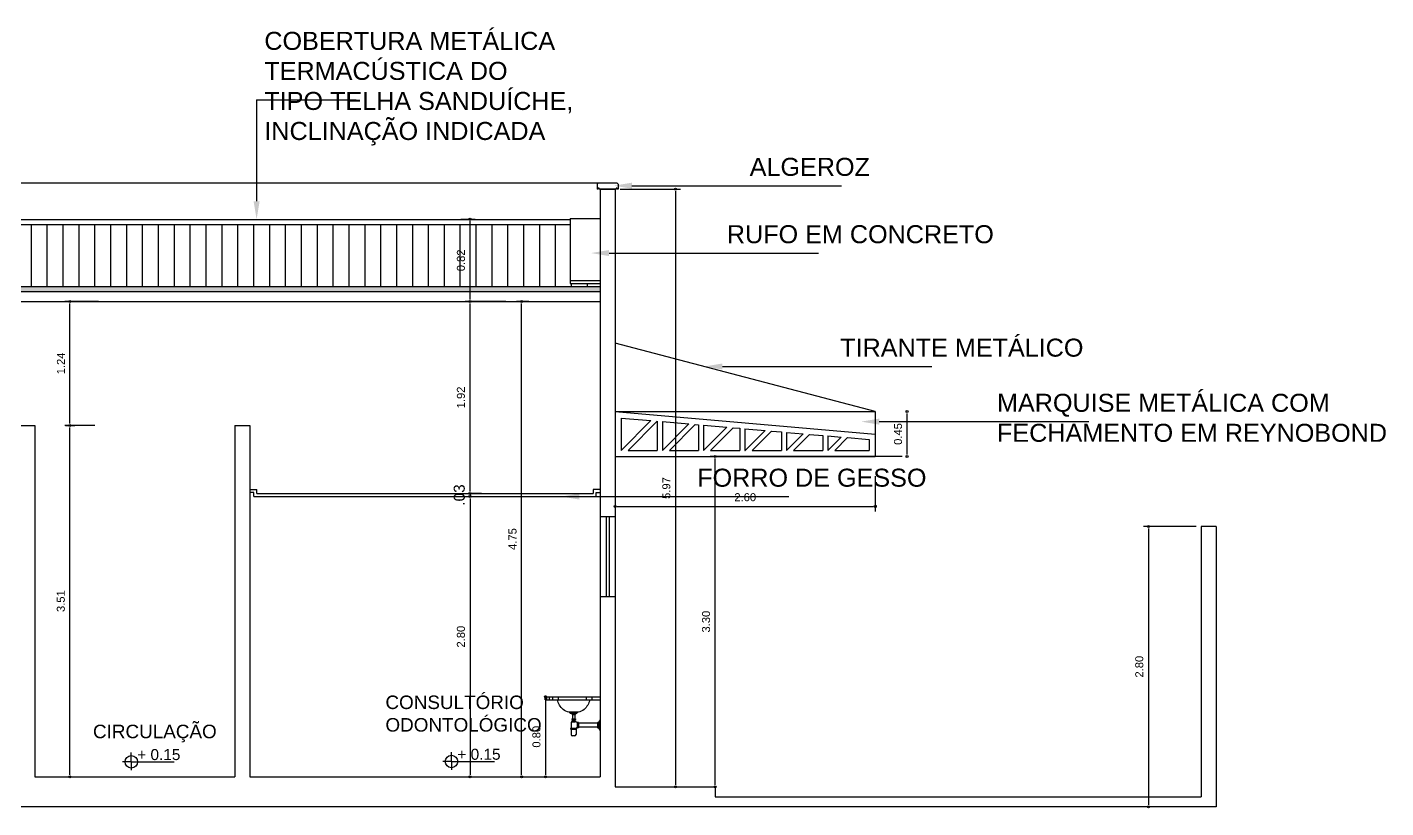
# Model space of a CAD drawing. Header units: millimetres. Extents: x 2125 to 3408, y 1171 to 1686.
# Drawn here: x 2621.39 to 2634.96, y 1507.86 to 1515.66 of the extents above; entities that cross this region are included whole.
import ezdxf

# ---------------------------------------------------------------- set-up
doc = ezdxf.new("R2010")
doc.units = ezdxf.units.MM
doc.linetypes.add('CONTINU', pattern=[0])
for name, color, linetype in [('cobertura', 1, 'Continuous'), ('cotas', 7, 'Continuous'), ('ESQUADRIA', 3, 'Continuous'), ('Esquadrias_Portas', 2, 'Continuous'), ('JANELA2', 1, 'Continuous'), ('LAYOUT', 7, 'Continuous'), ('PAREDE', 4, 'Continuous'), ('Piso_Calçada', 3, 'Continuous'), ('TEXTO01', 7, 'Continuous'), ('TEXTO02', 3, 'Continuous'), ('TEXTO03', 2, 'Continuous')]:
    doc.layers.add(name, color=color, linetype=linetype)
doc.styles.add('ROMANS', font='arial.ttf')
doc.styles.get("Standard").update_dxf_attribs({"font": 'arial.ttf'})
doc.styles.add('TEXTO1', font='swissko.ttf', dxfattribs={"width": 0.6, "height": 0.1})
doc.dimstyles.new('ESCALA 50', dxfattribs={"dimtxt": 0.08, "dimasz": 0.02, "dimexe": 0.05, "dimexo": 0.05, "dimgap": 0.05, "dimtad": 1, "dimlfac": -10, "dimzin": 1, "dimdsep": 46, "dimtxsty": 'ROMANS', "dimblk1": 'PPC', "dimblk2": 'PPC', "dimsah": 1, "dimcen": 0.02, "dimclrd": 7, "dimclre": 7, "dimclrt": 3, "dimadec": 0, "dimazin": 0, "dimtfac": 1, "dimtix": 1, "dimtmove": 1, "dimatfit": 3, "dimldrblk": 'PPC', "dimfxl": 0, "dimtolj": 1, "dimtzin": 12, "dimarcsym": 0})
doc.dimstyles.new('ESCALA75', dxfattribs={"dimtxt": 0.11, "dimasz": 0.02, "dimexe": 0.02, "dimexo": 0.04, "dimgap": 0.05, "dimtad": 1, "dimzin": 4, "dimdsep": 46, "dimtxsty": 'ROMANS', "dimblk1": 'PPC', "dimblk2": 'PPC', "dimsah": 1, "dimcen": 0.02, "dimclrd": 7, "dimclre": 7, "dimclrt": 3, "dimazin": 1, "dimtfac": 1, "dimtix": 1, "dimtmove": 0, "dimatfit": 3, "dimldrblk": 'PPC', "dimfxl": 0, "dimtolj": 1, "dimtzin": 12, "dimarcsym": 0})

# ---------------------------------------------------------------- blocks, each defined once
blk = doc.blocks.new('A$C5BE32366')
at = {"color": 7}
for p, q in [((0.012, 0.225), (0.048, 0.225)), ((0.012, 0.225), (0.012, 0.218)), ((0.012, 0.218), (0.048, 0.218)), ((0.012, 0.173), (0.012, 0.166)), ((0.012, 0.173), (0.048, 0.173)), ((0.012, 0.166), (0.048, 0.166)), ((0.012, 0.153), (0.012, 0.146)), ((0.012, 0.153), (0.048, 0.153)), ((0.012, 0.146), (0.048, 0.146)), ((0.055, 0.14), (0.013, 0.14)), ((0.015, 0.218), (0.015, 0.215)), ((0.015, 0.215), (0.045, 0.215)), ((0.015, 0.166), (0.015, 0.163)), ((0.015, 0.163), (0.045, 0.163)), ((0.015, 0.146), (0.015, 0.143)), ((0.015, 0.143), (0.045, 0.143)), ((0.018, 0.215), (0.018, 0.173)), ((0.018, 0.163), (0.018, 0.153)), ((0.018, 0.143), (0.018, 0.14)), ((0.018, 0.14), (0.042, 0.14)), ((0.042, 0.215), (0.042, 0.173)), ((0.042, 0.163), (0.042, 0.153)), ((0.042, 0.143), (0.042, 0.14)), ((0.045, 0.218), (0.045, 0.215)), ((0.045, 0.166), (0.045, 0.163)), ((0.045, 0.146), (0.045, 0.143)), ((0.048, 0.225), (0.048, 0.218)), ((0.048, 0.173), (0.048, 0.166)), ((0.048, 0.153), (0.048, 0.146)), ((0.07, 0.136), (0.07, 0.08)), ((0.08, 0.136), (0.07, 0.136)), ((0.08, 0.136), (0.08, 0.08)), ((0.275, 0.137), (0.275, 0.079)), ((0.29, 0.153), (0.29, 0.063)), ((0.295, 0.158), (0.295, 0.058)), ((0, 0.076), (0, 0.071)), ((0.06, 0.076), (0, 0.076)), ((0.06, 0.071), (0, 0.071)), ((0.005, 0.132), (0.005, 0.076)), ((0.055, 0.066), (0.005, 0.066)), ((0.005, 0.066), (0.005, 0.015)), ((0.055, 0.066), (0.055, 0.015)), ((0.06, 0.076), (0.06, 0.071)), ((0.07, 0.133), (0.065, 0.133)), ((0.065, 0.133), (0.065, 0.083)), ((0.07, 0.083), (0.065, 0.083)), ((0.08, 0.08), (0.07, 0.08)), ((0.27, 0.127), (0.08, 0.127)), ((0.27, 0.089), (0.08, 0.089)), ((0.27, 0.132), (0.27, 0.084)), ((0.04, 0), (0.02, 0))]:
    blk.add_line(p, q, dxfattribs=at)
for centre, radius, start, end in [((0.013, 0.132), 0.008, 90, 180), ((0.052, 0.126), 0.0147, 30.5117, 79.5043), ((0.275, 0.132), 0.005, 90, 180), ((0.275, 0.152), 0.015, 270, 0), ((0.295, 0.153), 0.005, 90, 180), ((0, 0.066), 0.005, 0, 90), ((0.02, 0.015), 0.015, 180, 270), ((0.04, 0.015), 0.015, 270, 0), ((0.065, 0.076), 0.01, 90, 180), ((0.06, 0.066), 0.005, 90, 180), ((0.275, 0.084), 0.005, 180, 270), ((0.275, 0.064), 0.015, 0, 90), ((0.295, 0.063), 0.005, 180, 270)]:
    blk.add_arc(centre, radius, start, end, dxfattribs=at)
blk = doc.blocks.new('PPC')
at = {"color": 2}
blk.add_circle((0, 0), 0.5, dxfattribs=at)
blk = doc.blocks.new('*D429')
at = {"color": 7, "lineweight": -2, "transparency": 16777216}
blk.add_line((2626.566, 1508.951), (2626.566, 1508.191), dxfattribs=at)
at = {"layer": 'DEFPOINTS', "color": 0, "transparency": 16777216}
for p in [(2626.566, 1508.971), (2626.566, 1508.171), (2626.566, 1508.171)]:
    blk.add_point(p, dxfattribs=at)
at = {"color": 7, "lineweight": -2, "transparency": 16777216, "xscale": 0.02, "yscale": 0.02, "zscale": 0.02}
for p, rotation in [((2626.566, 1508.971), 90), ((2626.566, 1508.171), 270)]:
    blk.add_blockref('PPC', p, dxfattribs=dict(at, rotation=rotation))
at = {"color": 3, "transparency": 16777216, "insert": (2626.475, 1508.571), "char_height": 0.08, "attachment_point": 5, "rotation": 90, "style": 'ROMANS'}
blk.add_mtext('\\A1;0.80', dxfattribs=at)
blk = doc.blocks.new('*D430')
at = {"color": 7, "lineweight": -2, "transparency": 16777216}
for p, q in [((2625.926, 1511.001), (2625.791, 1511.001)), ((2625.811, 1511.021), (2625.811, 1511.041)), ((2625.811, 1511.001), (2625.811, 1510.971)), ((2625.811, 1510.971), (2625.791, 1510.971)), ((2625.811, 1510.951), (2625.811, 1510.931))]:
    blk.add_line(p, q, dxfattribs=at)
at = {"layer": 'DEFPOINTS', "color": 0, "transparency": 16777216}
for p in [(2625.966, 1511.001), (2625.811, 1510.971), (2625.811, 1510.971)]:
    blk.add_point(p, dxfattribs=at)
at = {"color": 7, "lineweight": -2, "transparency": 16777216, "xscale": 0.02, "yscale": 0.02, "zscale": 0.02}
for p, rotation in [((2625.811, 1511.001), 270), ((2625.811, 1510.971), 90)]:
    blk.add_blockref('PPC', p, dxfattribs=dict(at, rotation=rotation))
at = {"color": 3, "transparency": 16777216, "insert": (2625.704, 1510.986), "char_height": 0.11, "attachment_point": 5, "rotation": 90, "style": 'ROMANS'}
blk.add_mtext('\\A1;.03', dxfattribs=at)
blk = doc.blocks.new('*D431')
at = {"color": 7, "lineweight": -2, "transparency": 16777216}
for p, q in [((2625.811, 1510.951), (2625.811, 1508.191)), ((2625.851, 1508.171), (2625.861, 1508.171))]:
    blk.add_line(p, q, dxfattribs=at)
at = {"layer": 'DEFPOINTS', "color": 0, "transparency": 16777216}
for p in [(2625.811, 1510.971), (2625.801, 1508.171), (2625.811, 1508.171)]:
    blk.add_point(p, dxfattribs=at)
at = {"color": 7, "lineweight": -2, "transparency": 16777216, "xscale": 0.02, "yscale": 0.02, "zscale": 0.02}
for p, rotation in [((2625.811, 1510.971), 90), ((2625.811, 1508.171), 270)]:
    blk.add_blockref('PPC', p, dxfattribs=dict(at, rotation=rotation))
at = {"color": 3, "transparency": 16777216, "insert": (2625.72, 1509.571), "char_height": 0.08, "attachment_point": 5, "rotation": 90, "style": 'ROMANS'}
blk.add_mtext('\\A1;2.80', dxfattribs=at)
blk = doc.blocks.new('*D432')
at = {"layer": 'DEFPOINTS', "color": 0, "linetype": 'Continuous', "transparency": 16777216}
for p in [(2627.261, 1514.041), (2627.261, 1508.071), (2627.864, 1508.071)]:
    blk.add_point(p, dxfattribs=at)
at = {"layer": 'PAREDE', "color": 7, "linetype": 'Continuous', "lineweight": -2, "transparency": 16777216}
for p, q in [((2627.311, 1514.041), (2627.914, 1514.041)), ((2627.864, 1514.021), (2627.864, 1508.091)), ((2627.311, 1508.071), (2627.914, 1508.071))]:
    blk.add_line(p, q, dxfattribs=at)
at = {"layer": 'PAREDE', "color": 7, "linetype": 'Continuous', "lineweight": -2, "transparency": 16777216, "xscale": 0.02, "yscale": 0.02, "zscale": 0.02}
for p, rotation in [((2627.864, 1514.041), 90), ((2627.864, 1508.071), 270)]:
    blk.add_blockref('PPC', p, dxfattribs=dict(at, rotation=rotation))
at = {"layer": 'PAREDE', "color": 3, "linetype": 'Continuous', "transparency": 16777216, "insert": (2627.773, 1511.056), "char_height": 0.08, "attachment_point": 5, "rotation": 90, "style": 'ROMANS'}
blk.add_mtext('\\A1;5.97', dxfattribs=at)
blk = doc.blocks.new('*D433')
at = {"color": 7, "lineweight": -2, "transparency": 16777216}
for p, q in [((2633.066, 1510.671), (2632.54, 1510.671)), ((2632.59, 1510.651), (2632.59, 1507.891)), ((2632.801, 1507.871), (2632.54, 1507.871))]:
    blk.add_line(p, q, dxfattribs=at)
at = {"layer": 'DEFPOINTS', "color": 0, "transparency": 16777216}
for p in [(2633.116, 1510.671), (2632.59, 1507.871), (2632.851, 1507.871)]:
    blk.add_point(p, dxfattribs=at)
at = {"color": 7, "lineweight": -2, "transparency": 16777216, "xscale": 0.02, "yscale": 0.02, "zscale": 0.02}
for p, rotation in [((2632.59, 1510.671), 90), ((2632.59, 1507.871), 270)]:
    blk.add_blockref('PPC', p, dxfattribs=dict(at, rotation=rotation))
at = {"color": 3, "transparency": 16777216, "insert": (2632.499, 1509.271), "char_height": 0.08, "attachment_point": 5, "rotation": 90, "style": 'ROMANS'}
blk.add_mtext('\\A1;2.80', dxfattribs=at)
blk = doc.blocks.new('*D500')
at = {"color": 7, "lineweight": -2, "transparency": 16777216}
for p, q in [((2621.767, 1511.681), (2621.863, 1511.681)), ((2621.813, 1508.191), (2621.813, 1511.661)), ((2621.747, 1508.171), (2621.863, 1508.171))]:
    blk.add_line(p, q, dxfattribs=at)
at = {"layer": 'DEFPOINTS', "color": 0, "transparency": 16777216}
for p in [(2621.717, 1511.681), (2621.813, 1511.681), (2621.697, 1508.171)]:
    blk.add_point(p, dxfattribs=at)
at = {"color": 7, "lineweight": -2, "transparency": 16777216, "xscale": 0.02, "yscale": 0.02, "zscale": 0.02}
for p, rotation in [((2621.813, 1511.681), 90), ((2621.813, 1508.171), 270)]:
    blk.add_blockref('PPC', p, dxfattribs=dict(at, rotation=rotation))
at = {"color": 3, "transparency": 16777216, "insert": (2621.722, 1509.926), "char_height": 0.08, "attachment_point": 5, "rotation": 90, "style": 'ROMANS'}
blk.add_mtext('\\A1;3.51', dxfattribs=at)
blk = doc.blocks.new('*D501')
at = {"color": 7, "lineweight": -2, "transparency": 16777216}
for p, q in [((2622.098, 1512.921), (2621.763, 1512.921)), ((2621.813, 1511.701), (2621.813, 1512.901)), ((2622.063, 1511.681), (2621.763, 1511.681))]:
    blk.add_line(p, q, dxfattribs=at)
at = {"layer": 'DEFPOINTS', "color": 0, "transparency": 16777216}
for p in [(2621.813, 1512.921), (2622.148, 1512.921), (2622.113, 1511.681)]:
    blk.add_point(p, dxfattribs=at)
at = {"color": 7, "lineweight": -2, "transparency": 16777216, "xscale": 0.02, "yscale": 0.02, "zscale": 0.02}
for p, rotation in [((2621.813, 1512.921), 90), ((2621.813, 1511.681), 270)]:
    blk.add_blockref('PPC', p, dxfattribs=dict(at, rotation=rotation))
at = {"color": 3, "transparency": 16777216, "insert": (2621.723, 1512.301), "char_height": 0.08, "attachment_point": 5, "rotation": 90, "style": 'ROMANS'}
blk.add_mtext('\\A1;1.24', dxfattribs=at)
blk = doc.blocks.new('*D502')
at = {"color": 7, "lineweight": -2, "transparency": 16777216}
for p, q in [((2626.17, 1512.921), (2625.761, 1512.921)), ((2625.811, 1511.021), (2625.811, 1512.901))]:
    blk.add_line(p, q, dxfattribs=at)
at = {"layer": 'DEFPOINTS', "color": 0, "transparency": 16777216}
for p in [(2625.811, 1512.921), (2626.22, 1512.921), (2625.811, 1511.001)]:
    blk.add_point(p, dxfattribs=at)
at = {"color": 7, "lineweight": -2, "transparency": 16777216, "xscale": 0.02, "yscale": 0.02, "zscale": 0.02}
for p, rotation in [((2625.811, 1512.921), 90), ((2625.811, 1511.001), 270)]:
    blk.add_blockref('PPC', p, dxfattribs=dict(at, rotation=rotation))
at = {"color": 3, "transparency": 16777216, "insert": (2625.72, 1511.961), "char_height": 0.08, "attachment_point": 5, "rotation": 90, "style": 'ROMANS'}
blk.add_mtext('\\A1;1.92', dxfattribs=at)
blk = doc.blocks.new('*D503')
at = {"color": 7, "lineweight": -2, "transparency": 16777216}
for p, q in [((2626.399, 1512.921), (2626.277, 1512.921)), ((2626.327, 1508.191), (2626.327, 1512.901))]:
    blk.add_line(p, q, dxfattribs=at)
at = {"layer": 'DEFPOINTS', "color": 0, "transparency": 16777216}
for p in [(2626.327, 1512.921), (2626.449, 1512.921), (2626.327, 1508.171)]:
    blk.add_point(p, dxfattribs=at)
at = {"color": 7, "lineweight": -2, "transparency": 16777216, "xscale": 0.02, "yscale": 0.02, "zscale": 0.02}
for p, rotation in [((2626.327, 1512.921), 90), ((2626.327, 1508.171), 270)]:
    blk.add_blockref('PPC', p, dxfattribs=dict(at, rotation=rotation))
at = {"color": 3, "transparency": 16777216, "insert": (2626.236, 1510.546), "char_height": 0.08, "attachment_point": 5, "rotation": 90, "style": 'ROMANS'}
blk.add_mtext('\\A1;4.75', dxfattribs=at)
blk = doc.blocks.new('new block4')
at = {"layer": 'TEXTO01'}
h = blk.add_hatch(dxfattribs=at)
h.set_pattern_fill('ANGLE', color=256)
h.set_pattern_definition([(0, (-2260.456, -913.906), (0, 6.985), [5.08, -1.905]), (90, (-2260.456, -913.906), (-6.985, 4e-16), [5.08, -1.905])])
h.paths.add_polyline_path([(0, 0), (0, -0.062, 0.414214), (0.062, 0)])
h.paths.add_polyline_path([(0, 0), (0, 0.062, 0.414214), (-0.062, 0)])
for q in [(-0.086, 0), (0, 0.093), (0.429, 0), (0, -0.085)]:
    blk.add_line((0, 0), q, dxfattribs=at)
blk.add_circle((0, 0), 0.0624, dxfattribs=at)
blk = doc.blocks.new('*D663')
at = {"color": 7, "lineweight": -2, "transparency": 16777216}
for p, q in [((2625.718, 1513.741), (2625.861, 1513.741)), ((2625.811, 1512.941), (2625.811, 1513.721))]:
    blk.add_line(p, q, dxfattribs=at)
at = {"layer": 'DEFPOINTS', "color": 0, "transparency": 16777216}
for p in [(2625.668, 1513.741), (2625.811, 1513.741), (2625.811, 1512.921)]:
    blk.add_point(p, dxfattribs=at)
at = {"color": 7, "lineweight": -2, "transparency": 16777216, "xscale": 0.02, "yscale": 0.02, "zscale": 0.02}
for p, rotation in [((2625.811, 1513.741), 90), ((2625.811, 1512.921), 270)]:
    blk.add_blockref('PPC', p, dxfattribs=dict(at, rotation=rotation))
at = {"color": 3, "transparency": 16777216, "insert": (2625.72, 1513.331), "char_height": 0.08, "attachment_point": 5, "rotation": 90, "style": 'ROMANS'}
blk.add_mtext('\\A1;0.82', dxfattribs=at)
blk = doc.blocks.new('*D667')
at = {"color": 7, "lineweight": -2, "transparency": 16777216}
for p, q in [((2630.128, 1511.371), (2628.211, 1511.371)), ((2628.261, 1508.091), (2628.261, 1511.351))]:
    blk.add_line(p, q, dxfattribs=at)
at = {"layer": 'DEFPOINTS', "color": 0, "transparency": 16777216}
for p in [(2628.261, 1511.371), (2630.178, 1511.371), (2628.261, 1508.071)]:
    blk.add_point(p, dxfattribs=at)
at = {"color": 7, "lineweight": -2, "transparency": 16777216, "xscale": 0.02, "yscale": 0.02, "zscale": 0.02}
for p, rotation in [((2628.261, 1511.371), 90), ((2628.261, 1508.071), 270)]:
    blk.add_blockref('PPC', p, dxfattribs=dict(at, rotation=rotation))
at = {"color": 3, "transparency": 16777216, "insert": (2628.17, 1509.721), "char_height": 0.08, "attachment_point": 5, "rotation": 90, "style": 'ROMANS'}
blk.add_mtext('\\A1;3.30', dxfattribs=at)
blk = doc.blocks.new('*D668')
at = {"color": 7, "lineweight": -2, "transparency": 16777216}
blk.add_line((2630.178, 1511.391), (2630.178, 1511.801), dxfattribs=at)
at = {"layer": 'DEFPOINTS', "color": 0, "transparency": 16777216}
for p in [(2630.178, 1511.821), (2630.178, 1511.821), (2630.178, 1511.371)]:
    blk.add_point(p, dxfattribs=at)
at = {"color": 7, "lineweight": -2, "transparency": 16777216, "xscale": 0.02, "yscale": 0.02, "zscale": 0.02}
for p, rotation in [((2630.178, 1511.821), 90), ((2630.178, 1511.371), 270)]:
    blk.add_blockref('PPC', p, dxfattribs=dict(at, rotation=rotation))
at = {"color": 3, "transparency": 16777216, "insert": (2630.088, 1511.596), "char_height": 0.08, "attachment_point": 5, "rotation": 90, "style": 'ROMANS'}
blk.add_mtext('\\A1;0.45', dxfattribs=at)
blk = doc.blocks.new('*D1117')
at = {"color": 7, "lineweight": -2, "transparency": 16777216}
for p, q in [((2627.261, 1511.173), (2627.261, 1510.823)), ((2629.861, 1511.173), (2629.861, 1510.823)), ((2627.281, 1510.873), (2629.841, 1510.873))]:
    blk.add_line(p, q, dxfattribs=at)
at = {"layer": 'DEFPOINTS', "color": 0, "transparency": 16777216}
for p in [(2627.261, 1511.371), (2629.861, 1511.371), (2629.861, 1510.873)]:
    blk.add_point(p, dxfattribs=at)
at = {"color": 7, "lineweight": -2, "transparency": 16777216, "xscale": 0.02, "yscale": 0.02, "zscale": 0.02, "rotation": 180}
blk.add_blockref('PPC', (2627.261, 1510.873), dxfattribs=at)
at = {"color": 7, "lineweight": -2, "transparency": 16777216, "xscale": 0.02, "yscale": 0.02, "zscale": 0.02}
blk.add_blockref('PPC', (2629.861, 1510.873), dxfattribs=at)
at = {"color": 3, "transparency": 16777216, "insert": (2628.561, 1510.964), "char_height": 0.08, "attachment_point": 5, "style": 'ROMANS'}
blk.add_mtext('\\A1;2.60', dxfattribs=at)

msp = doc.modelspace()

# ---------------------------------------------------------------- hatches: boundary and pattern name
at = {"layer": 'cobertura'}
h = msp.add_hatch(dxfattribs=at)
h.set_pattern_fill('ANSI31', color=256, scale=0.05, angle=45)
h.set_pattern_definition([(90, (-1.43976, -7.73581), (-0.15875, 3e-17), [])])
h.paths.add_polyline_path([(2626.8106, 1513.6907), (2612.3106, 1513.6907), (2612.3106, 1513.1007), (2612.0106, 1513.1007), (2612.0106, 1513.0707), (2627.1106, 1513.0707), (2627.1106, 1513.1007), (2626.8106, 1513.1007)])
at = {"layer": 'ESQUADRIA'}
h = msp.add_hatch(dxfattribs=at)
h.set_pattern_fill('HEX', color=256, scale=0.03)
h.set_pattern_definition([(0, (-930.70448, -239.66487), (0, 0.1649778395), [0.09525, -0.1905]), (120, (-930.70448, -239.66487), (-0.142875, -0.08248892), [0.09525, -0.1905]), (60, (-930.60923, -239.66487), (-0.142875, 0.08248892), [0.09525, -0.1905])])
h.paths.add_polyline_path([(2627.1129, 1513.0704), (2612.0129, 1513.0704), (2612.0129, 1513.0204), (2627.1129, 1513.0204)])

# ---------------------------------------------------------------- linework, layer by layer
for p, q in [((2623.6784, 1514.9358), (2624.6728, 1514.9358)), ((2623.6784, 1514.9358), (2623.6784, 1514.1007)), ((2627.0906, 1514.1007), (2612.0306, 1514.1007)), ((2623.6784, 1514.1007), (2623.6784, 1513.9207)), ((2627.428, 1514.0766), (2629.5226, 1514.0766)), ((2627.1999, 1513.4038), (2629.2946, 1513.4038)), ((2629.8606, 1511.8207), (2627.2606, 1512.505)), ((2628.3327, 1512.2702), (2630.4274, 1512.2702)), ((2629.8996, 1511.7191), (2631.9942, 1511.7191)), ((2623.6106, 1511.0407), (2623.6806, 1511.0407)), ((2623.6506, 1511.0107), (2623.6106, 1511.0107)), ((2623.6506, 1510.9707), (2623.6506, 1511.0107)), ((2623.6806, 1511.0007), (2623.6806, 1511.0407)), ((2623.6806, 1511.0007), (2627.0406, 1511.0007)), ((2627.1106, 1511.0407), (2627.0406, 1511.0407)), ((2627.0406, 1511.0407), (2627.0406, 1511.0007)), ((2627.0706, 1510.9707), (2627.0706, 1511.0107)), ((2627.0706, 1511.0107), (2627.1106, 1511.0107)), ((2623.6506, 1510.9707), (2627.0706, 1510.9707)), ((2626.9036, 1510.9707), (2628.9982, 1510.9707))]:
    msp.add_line(p, q)
at = {"color": 4}
msp.add_line((2627.2606, 1508.0707), (2628.2606, 1508.0707), dxfattribs=at)
at = {"layer": 'cobertura'}
for p, q in [((2612.3106, 1513.7407), (2626.8106, 1513.7407)), ((2612.3106, 1513.6907), (2626.8106, 1513.6907)), ((2611.9306, 1512.9207), (2627.1106, 1512.9207))]:
    msp.add_line(p, q, dxfattribs=at)
at = {"layer": 'ESQUADRIA'}
for p, q in [((2627.1106, 1514.0407), (2627.2606, 1514.0407)), ((2626.8106, 1513.7507), (2627.1106, 1513.7507)), ((2626.8106, 1513.7507), (2626.8106, 1513.1007)), ((2611.9306, 1513.0207), (2627.1106, 1513.0207)), ((2612.0106, 1513.0707), (2627.1106, 1513.0707)), ((2626.8106, 1513.1307), (2627.1106, 1513.1307)), ((2626.8106, 1513.1007), (2627.1106, 1513.1007)), ((2626.8106, 1513.0207), (2627.1106, 1513.0207)), ((2627.1706, 1510.7707), (2627.1706, 1509.9707)), ((2627.2006, 1510.7707), (2627.2006, 1509.9707))]:
    msp.add_line(p, q, dxfattribs=at)
at = {"layer": 'Esquadrias_Portas'}
for p, q in [((2627.2606, 1511.8207), (2629.8606, 1511.8207)), ((2627.2606, 1511.8207), (2629.8606, 1511.5957)), ((2629.8606, 1511.8207), (2629.8606, 1511.3707)), ((2629.8606, 1511.8207), (2629.8606, 1511.3707)), ((2627.3206, 1511.7553), (2627.3206, 1511.4307)), ((2627.3206, 1511.7553), (2627.6178, 1511.7296)), ((2627.3206, 1511.4307), (2627.6178, 1511.7296)), ((2627.3911, 1511.4307), (2627.6827, 1511.7239)), ((2627.6827, 1511.7239), (2627.6827, 1511.4307)), ((2627.7327, 1511.7196), (2627.9973, 1511.6967)), ((2627.7327, 1511.7196), (2627.7327, 1511.4307)), ((2627.7327, 1511.4307), (2627.9973, 1511.6967)), ((2627.8032, 1511.4307), (2628.0622, 1511.6911)), ((2628.0622, 1511.6911), (2628.0949, 1511.6883)), ((2628.0949, 1511.6883), (2628.0949, 1511.4307)), ((2628.1449, 1511.684), (2628.3768, 1511.6639)), ((2628.1449, 1511.684), (2628.1449, 1511.4307)), ((2628.1449, 1511.4307), (2628.3768, 1511.6639)), ((2628.2154, 1511.4307), (2628.4417, 1511.6583)), ((2628.4417, 1511.6583), (2628.507, 1511.6526)), ((2628.507, 1511.6526), (2628.507, 1511.4307)), ((2628.557, 1511.6483), (2628.7595, 1511.6308)), ((2628.557, 1511.6483), (2628.557, 1511.4307)), ((2628.5606, 1511.4307), (2628.7595, 1511.6308)), ((2628.6311, 1511.4307), (2628.8244, 1511.6251)), ((2628.8244, 1511.6251), (2628.9227, 1511.6166)), ((2628.9227, 1511.6166), (2628.9227, 1511.4307)), ((2628.9727, 1511.6123), (2629.139, 1511.5979)), ((2628.9727, 1511.6123), (2628.9727, 1511.4307)), ((2628.9727, 1511.4307), (2629.139, 1511.5979)), ((2629.0432, 1511.4307), (2629.2039, 1511.5923)), ((2629.2039, 1511.5923), (2629.3349, 1511.581)), ((2629.3349, 1511.581), (2629.3349, 1511.4307)), ((2629.3849, 1511.5766), (2629.5185, 1511.5651)), ((2629.3849, 1511.5766), (2629.3849, 1511.4307)), ((2629.3849, 1511.4307), (2629.5185, 1511.5651)), ((2629.4554, 1511.4307), (2629.5834, 1511.5595)), ((2629.5834, 1511.5595), (2629.8006, 1511.5407)), ((2629.8006, 1511.5407), (2629.8006, 1511.4307)), ((2627.3911, 1511.4307), (2627.6827, 1511.4307)), ((2627.8032, 1511.4307), (2628.0949, 1511.4307)), ((2628.2154, 1511.4307), (2628.507, 1511.4307)), ((2628.557, 1511.4307), (2628.5606, 1511.4307)), ((2628.6311, 1511.4307), (2628.9227, 1511.4307)), ((2629.0432, 1511.4307), (2629.3349, 1511.4307)), ((2629.4554, 1511.4307), (2629.8006, 1511.4307)), ((2627.2606, 1511.3707), (2629.8606, 1511.3707))]:
    msp.add_line(p, q, dxfattribs=at)
at = {"layer": 'JANELA2', "linetype": 'Continuous'}
for p, q in [((2627.1106, 1510.7707), (2627.2606, 1510.7707)), ((2627.1106, 1509.9707), (2627.2606, 1509.9707))]:
    msp.add_line(p, q, dxfattribs=at)
at = {"layer": 'LAYOUT', "color": 3}
for p, q in [((2626.5604, 1508.9707), (2627.1106, 1508.9707)), ((2626.5604, 1508.9407), (2626.5604, 1508.9707)), ((2626.5604, 1508.9407), (2627.1106, 1508.9407))]:
    msp.add_line(p, q, dxfattribs=at)
at = {"layer": 'LAYOUT', "color": 7}
for p, q in [((2626.5658, 1508.9407), (2626.5658, 1508.9707)), ((2626.5782, 1508.9407), (2626.5782, 1508.9707)), ((2626.6042, 1508.9407), (2626.6042, 1508.9707)), ((2626.6397, 1508.9407), (2626.6397, 1508.9707)), ((2626.6945, 1508.9407), (2626.6945, 1508.9707)), ((2626.9764, 1508.9407), (2626.9764, 1508.9707)), ((2627.0312, 1508.9407), (2627.0312, 1508.9707))]:
    msp.add_line(p, q, dxfattribs=at)
at = {"layer": 'LAYOUT', "color": 3}
for points in [[(2626.8455, 1508.8034), (2626.813, 1508.8034, -0.3292536), (2626.8111, 1508.8048), (2626.8096, 1508.8095, 0.3194288), (2626.8004, 1508.8165, -0.1355657), (2626.7407, 1508.844, -0.1679397), (2626.6841, 1508.9407)], [(2627.0069, 1508.9407, -0.1679397), (2626.9503, 1508.844, -0.1355657), (2626.8906, 1508.8165, 0.3194288), (2626.8814, 1508.8095), (2626.8799, 1508.8048, -0.3292536), (2626.878, 1508.8034), (2626.8455, 1508.8034)]]:
    msp.add_lwpolyline(points, format="xyb", dxfattribs=at)
at = {"layer": 'LAYOUT'}
msp.add_lwpolyline([(2626.8906, 1508.8165, -0.0232549), (2626.8455, 1508.8154, -0.0232549), (2626.8004, 1508.8165)], format="xyb", dxfattribs=at)
for points in [[(2627.428, 1514.0466), (2627.248, 1514.0766), (2627.428, 1514.1066)], [(2623.7084, 1513.9207), (2623.6784, 1513.7407), (2623.6484, 1513.9207)], [(2627.1999, 1513.3738), (2627.0199, 1513.4038), (2627.1999, 1513.4338)], [(2628.3327, 1512.2402), (2628.1527, 1512.2702), (2628.3327, 1512.3002)], [(2629.8996, 1511.6891), (2629.7196, 1511.7191), (2629.8996, 1511.7491)], [(2626.9036, 1510.9407), (2626.7236, 1510.9707), (2626.9036, 1511.0007)]]:
    msp.add_solid(points, dxfattribs=at)
at = {"layer": 'PAREDE'}
for p, q in [((2627.0806, 1514.0907), (2627.0906, 1514.1007)), ((2627.0806, 1514.0907), (2627.0806, 1514.0407)), ((2627.0906, 1514.0407), (2627.0806, 1514.0407)), ((2627.2806, 1514.1007), (2627.0906, 1514.1007)), ((2627.1006, 1514.0507), (2627.0906, 1514.0507)), ((2627.0906, 1514.0507), (2627.0906, 1514.0407)), ((2627.1006, 1514.0407), (2627.1006, 1514.0507)), ((2627.2706, 1514.0407), (2627.1006, 1514.0407)), ((2627.1106, 1514.0407), (2627.2706, 1514.0407)), ((2627.2806, 1514.0507), (2627.2706, 1514.0507)), ((2627.2706, 1514.0507), (2627.2706, 1514.0407)), ((2627.2906, 1514.0907), (2627.2806, 1514.1007)), ((2627.2806, 1514.0407), (2627.2806, 1514.0507)), ((2627.2906, 1514.0407), (2627.2806, 1514.0407)), ((2627.2906, 1514.0907), (2627.2906, 1514.0407))]:
    msp.add_line(p, q, dxfattribs=at)
at = {"layer": 'PAREDE', "linetype": 'Continuous'}
for p, q in [((2627.1106, 1514.0407), (2627.1106, 1508.1707)), ((2627.1106, 1514.0407), (2627.2606, 1514.0407)), ((2627.2606, 1514.0407), (2627.2606, 1508.0707)), ((2621.3106, 1511.6807), (2621.4606, 1511.6807)), ((2621.4606, 1511.6807), (2621.4606, 1508.1707)), ((2623.4606, 1511.6807), (2623.4606, 1508.1707)), ((2623.4606, 1511.6807), (2623.6106, 1511.6807)), ((2623.6106, 1511.6807), (2623.6106, 1508.1707)), ((2633.1156, 1510.6707), (2633.1156, 1507.9707)), ((2633.2656, 1510.6707), (2633.1156, 1510.6707)), ((2633.2656, 1510.6707), (2633.2656, 1507.8707)), ((2621.4606, 1508.1707), (2623.4606, 1508.1707)), ((2623.6106, 1508.1707), (2627.1106, 1508.1707)), ((2628.2606, 1508.0707), (2628.2606, 1507.9707)), ((2633.2656, 1507.8707), (2609.2856, 1507.8707)), ((2628.2606, 1507.9707), (2633.1156, 1507.9707))]:
    msp.add_line(p, q, dxfattribs=at)

# ---------------------------------------------------------------- block references
at = {"layer": 'Piso_Calçada', "color": 1, "linetype": 'CONTINU'}
msp.add_blockref('A$C5BE32366', (2626.8155, 1508.5784), dxfattribs=at)
at = {"layer": 'TEXTO01'}
for p in [(2622.4258, 1508.3208), (2625.6251, 1508.324)]:
    msp.add_blockref('new block4', p, dxfattribs=at)

# ---------------------------------------------------------------- texts
at = {"layer": 'cotas', "ltscale": 0.0001, "char_height": 0.11, "width": 0.503613, "attachment_point": 1, "style": 'TEXTO1'}
for insert in [(2622.4854, 1508.4479), (2625.6847, 1508.451)]:
    msp.add_mtext('{\\fSansSerif|b0|i0|c2|p2;\\W1;+ 0.15}', dxfattribs=dict(at, insert=insert))
at = {"layer": 'TEXTO02', "ltscale": 0.0001, "char_height": 0.18, "attachment_point": 1}
for s, insert in [('COBERTURA METÁLICA\\PTERMACÚSTICA DO\\PTIPO TELHA SANDUÍCHE, \\PINCLINAÇÃO INDICADA', (2623.7557, 1515.6139)), ('ALGEROZ', (2628.6056, 1514.3551)), ('RUFO EM CONCRETO', (2628.3775, 1513.6823)), ('TIRANTE METÁLICO', (2629.5103, 1512.5488)), ('MARQUISE METÁLICA COM \\PFECHAMENTO EM REYNOBOND', (2631.0772, 1511.9977)), ('FORRO DE GESSO', (2628.0812, 1511.2493))]:
    msp.add_mtext(s, dxfattribs=dict(at, insert=insert))
at = {"layer": 'TEXTO03', "ltscale": 0.0001, "char_height": 0.09, "attachment_point": 1, "style": 'TEXTO1'}
for s, insert, width in [('{\\fSansSerif|b0|i0|c2|p2;\\H1.5x;\\W1;\\C2;CONSULTÓRIO\\PODONTOLÓGICO}', (2624.9657, 1508.9826), 1.550481), ('\\pi-0.0659;{\\fSansSerif|b0|i0|c2|p2;\\H1.5x;\\W1;\\C2;CIRCULAÇÃO}', (2622.1091, 1508.6912), 1.099669)]:
    msp.add_mtext(s, dxfattribs=dict(at, insert=insert, width=width))

# ---------------------------------------------------------------- dimensions: what is measured, and where the dimension line sits
for base, p1, p2, picture, middle in [((2625.811, 1513.7407), (2625.811, 1512.9207), (2625.668, 1513.7407), '*D663', (2625.7202, 1513.3307)), ((2621.813, 1512.9207), (2622.1135, 1511.6806), (2622.1477, 1512.9207), '*D501', (2621.7228, 1512.3007)), ((2625.8106, 1512.9207), (2625.8106, 1511.0007), (2626.2197, 1512.9207), '*D502', (2625.7197, 1511.9607)), ((2626.3266, 1512.9207), (2626.3266, 1508.1707), (2626.4493, 1512.9207), '*D503', (2626.2359, 1510.5457)), ((2630.1784, 1511.8207), (2630.1784, 1511.3707), (2630.1784, 1511.8207), '*D668', (2630.0876, 1511.5957)), ((2621.813, 1511.6807), (2621.6967, 1508.1707), (2621.717, 1511.6807), '*D500', (2621.7221, 1509.9257)), ((2628.2606, 1511.3707), (2628.2606, 1508.0707), (2630.1784, 1511.3707), '*D667', (2628.1697, 1509.7207)), ((2625.8106, 1508.1707), (2625.8106, 1510.9707), (2625.8006, 1508.1707), '*D431', (2625.7197, 1509.5707)), ((2632.59, 1507.8707), (2633.1156, 1510.6707), (2632.8509, 1507.8707), '*D433', (2632.4992, 1509.2707)), ((2626.5658, 1508.1707), (2626.5658, 1508.9707), (2626.5658, 1508.1707), '*D429', (2626.475, 1508.5707))]:
    dim = msp.add_linear_dim(base=base, p1=p1, p2=p2, angle=90, dimstyle='ESCALA 50')
    dim.commit()
    dim.dimension.update_dxf_attribs({"geometry": picture, "text_midpoint": middle})
dim = msp.add_linear_dim(base=(2629.8606, 1510.8731), p1=(2627.2606, 1511.3707), p2=(2629.8606, 1511.3707), dimstyle='ESCALA 50', override={"dimfxl": 0.3, "dimfxlon": 1})
dim.commit()
dim.dimension.update_dxf_attribs({"geometry": '*D1117', "text_midpoint": (2628.5606, 1510.9639)})
dim = msp.add_linear_dim(base=(2625.8106, 1510.9707), p1=(2625.9661, 1511.0007), p2=(2625.8106, 1510.9707), angle=90, dimstyle='ESCALA75', override={"dimtmove": 1})
dim.commit()
dim.dimension.update_dxf_attribs({"geometry": '*D430', "text_midpoint": (2625.7044, 1510.9857)})
at = {"layer": 'PAREDE', "linetype": 'Continuous'}
dim = msp.add_linear_dim(base=(2627.864, 1508.0707), p1=(2627.2606, 1514.0407), p2=(2627.2606, 1508.0707), angle=90, dimstyle='ESCALA 50', dxfattribs=at)
dim.commit()
dim.dimension.update_dxf_attribs({"geometry": '*D432', "text_midpoint": (2627.7732, 1511.0557)})

doc.saveas('drawing.dxf')
